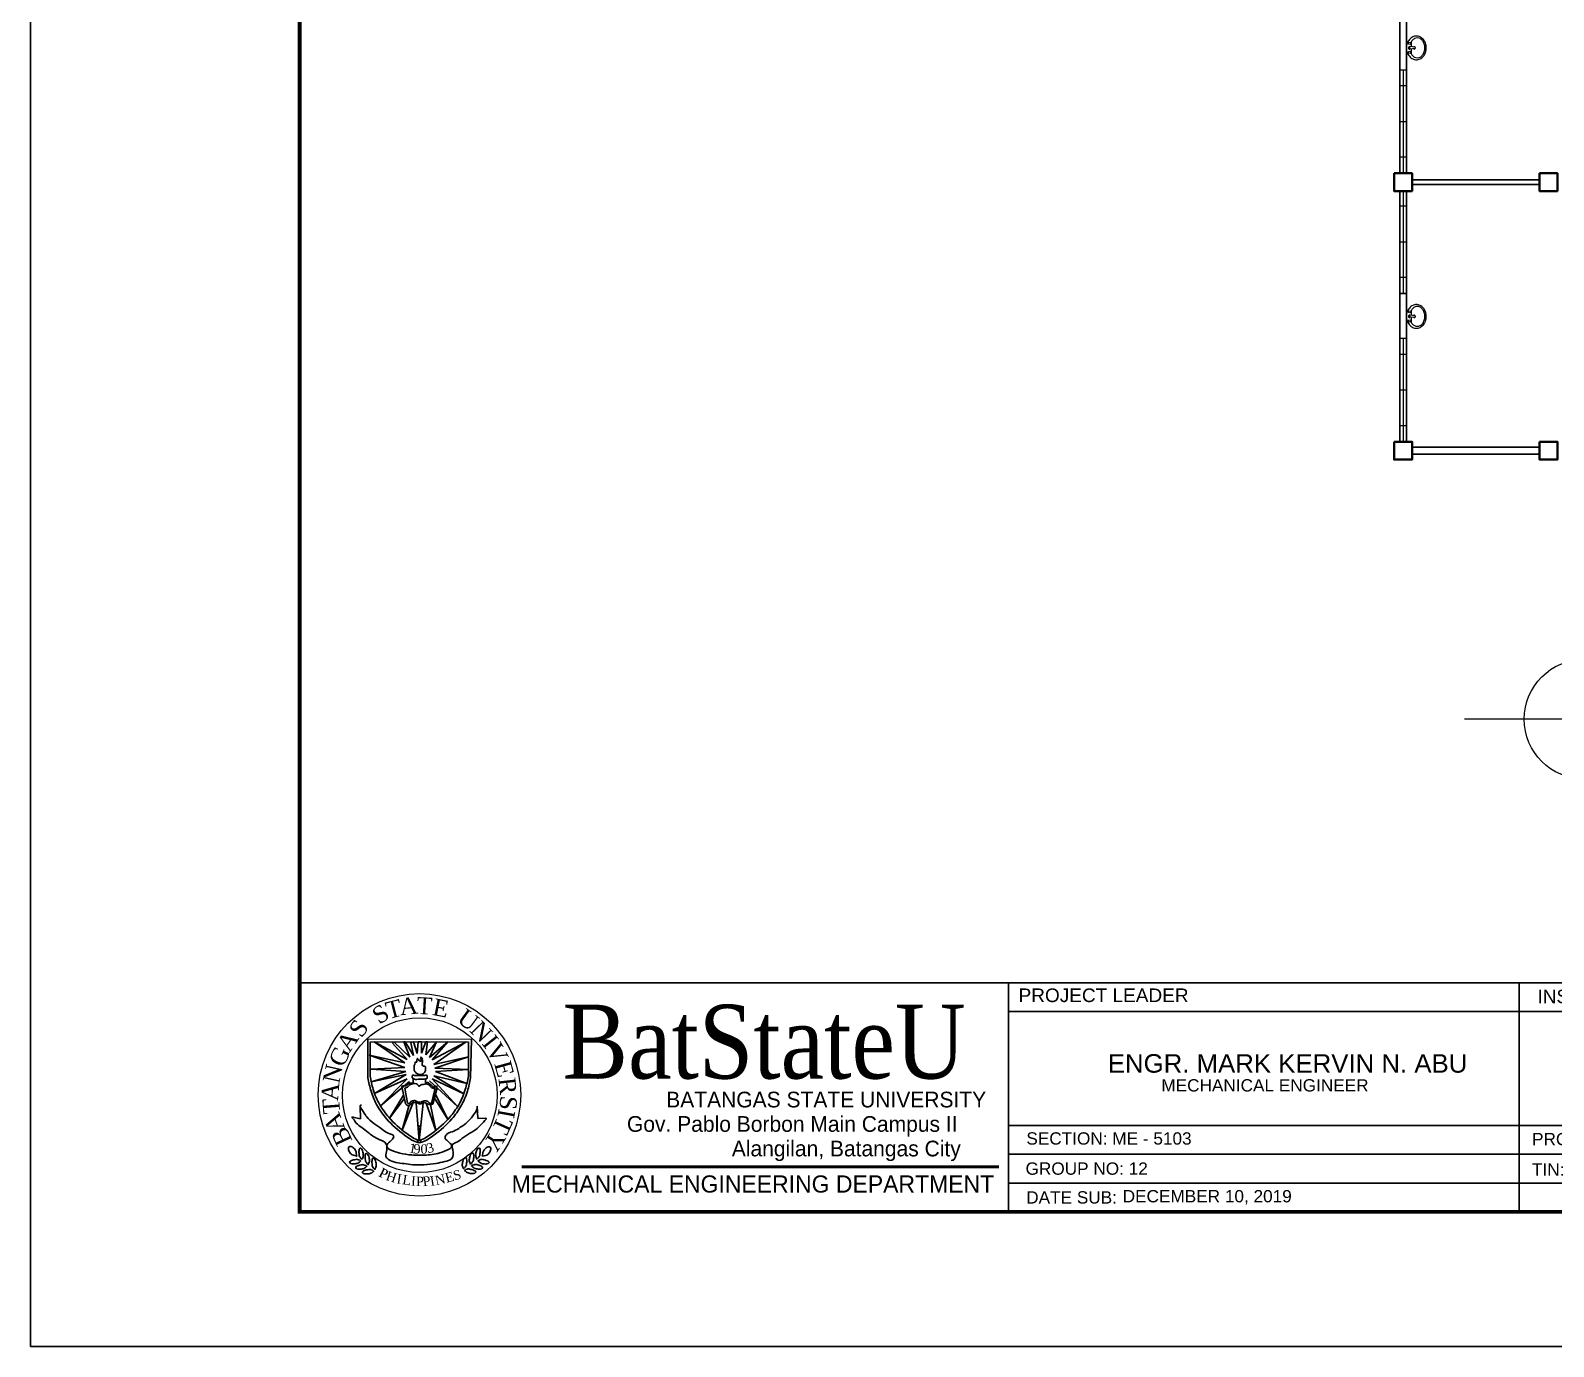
# Model space of a CAD drawing. Header units: millimetres. Extents: x 3 to 434, y 1 to 233.
# Drawn here: x 225.2 to 259.25, y 78.5 to 107.9 of the extents above; entities that cross this region are included whole.
import ezdxf
from ezdxf.enums import TextEntityAlignment as Align

# ---------------------------------------------------------------- set-up
doc = ezdxf.new("R2010")
doc.units = ezdxf.units.MM
doc.header["$MEASUREMENT"] = 0
for name, color, linetype in [('.1', 1, 'Continuous'), ('SHEET', 3, 'Continuous'), ('text', 7, 'Continuous')]:
    doc.layers.add(name, color=color, linetype=linetype)
for name, color, linetype, lineweight in [('stair', 134, 'Continuous', 0), ('texts', 2, 'Continuous', 18), ('WALL', 4, 'Continuous', 30)]:
    doc.layers.add(name, color=color, linetype=linetype, lineweight=lineweight)
doc.styles.add('arial', font='arial.ttf')
doc.styles.add('CGOTHIC', font='GOTHIC.TTF')
doc.styles.add('GARAMOND', font='GARA.TTF')
doc.styles.get("Standard").update_dxf_attribs({"font": 'arial.ttf'})

msp = doc.modelspace()

# ---------------------------------------------------------------- linework, layer by layer
at = {"layer": '.1', "color": 0}
for p, q in [((225.204, 148.891), (225.204, 78.495)), ((225.204, 78.495), (324.48, 78.495))]:
    msp.add_line(p, q, dxfattribs=at)
at = {"layer": '.1', "linetype": 'Continuous', "ltscale": 0.5}
msp.add_line((258.477, 86.624), (258.477, 81.504), dxfattribs=at)
at = {"color": 8, "lineweight": 25}
for p, q in [((255.811, 104.714), (255.811, 110.314)), ((255.961, 104.714), (255.961, 110.314)), ((256.086, 104.564), (258.936, 104.564)), ((255.811, 98.714), (255.811, 104.314)), ((255.961, 98.714), (255.961, 104.314)), ((256.086, 104.464), (258.936, 104.464)), ((256.086, 98.589), (258.936, 98.589)), ((256.086, 98.439), (258.936, 98.439))]:
    msp.add_line(p, q, dxfattribs=at)
at = {"color": 8, "lineweight": 9}
for p, q in [((256.159, 107.529), (256.037, 107.542)), ((256.159, 107.5), (256.037, 107.486)), ((255.811, 107.027), (255.961, 107.027)), ((255.811, 104.714), (255.811, 107.027)), ((255.886, 107.027), (255.886, 104.714)), ((255.811, 105.87), (255.811, 106.67)), ((255.811, 106.67), (255.961, 106.67)), ((255.961, 106.67), (255.961, 105.07)), ((255.811, 105.87), (255.961, 105.87)), ((255.961, 105.07), (255.811, 105.07)), ((255.811, 104.714), (255.961, 104.714)), ((255.811, 102.027), (255.811, 104.314)), ((255.886, 104.314), (255.886, 102.027)), ((255.811, 103.183), (255.811, 103.983)), ((255.811, 103.983), (255.961, 103.983)), ((255.961, 103.983), (255.961, 102.383)), ((255.811, 103.183), (255.961, 103.183)), ((255.961, 102.383), (255.811, 102.383)), ((255.811, 102.027), (255.961, 102.027)), ((256.159, 101.529), (256.037, 101.542)), ((256.159, 101.5), (256.037, 101.486)), ((255.811, 101.027), (255.961, 101.027)), ((255.811, 98.714), (255.811, 101.027)), ((255.886, 101.027), (255.886, 98.714)), ((255.811, 99.87), (255.811, 100.67)), ((255.811, 100.67), (255.961, 100.67)), ((255.961, 100.67), (255.961, 99.07)), ((255.811, 99.87), (255.961, 99.87)), ((255.961, 99.07), (255.811, 99.07)), ((255.811, 98.714), (255.961, 98.714))]:
    msp.add_line(p, q, dxfattribs=at)
at = {"color": 0, "linetype": 'ByBlock', "lineweight": 9}
msp.add_line((262.603, 92.513), (257.259, 92.513), dxfattribs=at)
for p, q in [((232.747, 84.501), (232.747, 85.368)), ((232.796, 84.536), (232.796, 85.305)), ((233.626, 84.908), (232.888, 85.305)), ((232.888, 85.305), (233.572, 84.832)), ((233.328, 85.305), (233.295, 85.271)), ((233.295, 85.271), (233.626, 84.908)), ((233.686, 84.962), (233.328, 85.305)), ((233.577, 85.305), (233.55, 85.305)), ((233.55, 85.305), (233.686, 84.962)), ((233.767, 85), (233.577, 85.305)), ((233.767, 85.305), (233.71, 85.287)), ((233.71, 85.287), (233.767, 85)), ((233.849, 85.043), (233.767, 85.305)), ((233.87, 85.305), (233.849, 85.043)), ((233.946, 85.305), (233.87, 85.305)), ((234.044, 85.305), (233.946, 85.049)), ((233.946, 85.049), (233.946, 85.305)), ((234.283, 85.305), (234.044, 85.011)), ((234.044, 85.011), (234.082, 85.305)), ((234.082, 85.305), (234.044, 85.305)), ((234.532, 85.305), (234.125, 84.957)), ((234.125, 84.957), (234.283, 85.305)), ((234.945, 85.305), (234.185, 84.902)), ((234.185, 84.902), (234.532, 85.305)), ((234.223, 84.799), (234.945, 85.305)), ((234.994, 84.529), (234.994, 85.305)), ((235.043, 84.501), (235.059, 85.364)), ((233.572, 84.832), (232.774, 85.006)), ((232.774, 85.006), (233.572, 84.729)), ((234.994, 84.968), (234.223, 84.799)), ((234.245, 84.718), (234.994, 84.968)), ((233.594, 84.642), (232.822, 84.408)), ((232.822, 84.408), (233.599, 84.577)), ((233.572, 84.729), (232.823, 84.696)), ((232.823, 84.696), (233.594, 84.642)), ((233.599, 84.577), (232.897, 84.146)), ((232.897, 84.146), (233.626, 84.479)), ((233.626, 84.479), (233.03, 83.87)), ((233.757, 84.487), (233.757, 84.386)), ((234.036, 84.475), (234.036, 84.374)), ((234.891, 84.14), (234.185, 84.479)), ((234.185, 84.479), (234.753, 83.858)), ((234.223, 84.545), (234.891, 84.14)), ((234.223, 84.545), (234.96, 84.376)), ((234.994, 84.686), (234.245, 84.718)), ((234.256, 84.642), (234.994, 84.686)), ((234.96, 84.376), (234.256, 84.642)), ((233.03, 83.87), (233.68, 84.414)), ((233.545, 84.111), (233.233, 83.595)), ((233.511, 84.272), (233.588, 83.917)), ((233.571, 84.265), (233.629, 83.934)), ((234.753, 83.858), (234.12, 84.431)), ((234.246, 84.236), (234.165, 83.929)), ((234.197, 83.911), (234.292, 84.275)), ((234.532, 83.568), (234.261, 84.132)), ((232.584, 83.585), (232.573, 83.86)), ((233.233, 83.595), (233.556, 84.029)), ((233.515, 83.332), (233.762, 83.948)), ((233.67, 83.894), (233.515, 83.332)), ((233.827, 83.932), (233.895, 83.094)), ((233.895, 83.094), (233.979, 83.937)), ((234.049, 83.932), (234.268, 83.326)), ((234.268, 83.326), (234.147, 83.899)), ((234.228, 84.062), (234.532, 83.568)), ((235.192, 83.863), (235.203, 83.592)), ((232.4, 83.623), (232.584, 83.585)), ((235.203, 83.592), (235.384, 83.598))]:
    msp.add_line(p, q)
at = {"color": 8, "lineweight": 9}
for points in [[(256.182, 107.249, 0.11576), (256.265, 107.268, 0.104047), (256.339, 107.327, 0.090875), (256.386, 107.411, 0.083344), (256.403, 107.514, 0.083344), (256.386, 107.618, 0.090875), (256.339, 107.701, 0.104047), (256.265, 107.76, 0.11576), (256.182, 107.779, 0.11576), (256.1, 107.76, 0.104047), (256.026, 107.701, 0.090875), (255.979, 107.618, 0.083344), (255.961, 107.514, 0.083344), (255.979, 107.411, 0.090875), (256.026, 107.327, 0.104047), (256.1, 107.268, 0.11576)], [(256.182, 101.249, 0.11576), (256.265, 101.268, 0.104047), (256.339, 101.327, 0.090875), (256.386, 101.411, 0.083344), (256.403, 101.514, 0.083344), (256.386, 101.618, 0.090875), (256.339, 101.701, 0.104047), (256.265, 101.76, 0.11576), (256.182, 101.779, 0.11576), (256.1, 101.76, 0.104047), (256.026, 101.701, 0.090875), (255.979, 101.618, 0.083344), (255.961, 101.514, 0.083344), (255.979, 101.411, 0.090875), (256.026, 101.327, 0.104047), (256.1, 101.268, 0.11576)]]:
    msp.add_lwpolyline(points, format="xyb", close=True, dxfattribs=at)
for points in [[(256.203, 107.292, 0.124838), (256.266, 107.307, 0.105788), (256.323, 107.357, 0.086697), (256.36, 107.427, 0.076776), (256.373, 107.514, 0.076776), (256.36, 107.602, 0.086697), (256.323, 107.671, 0.105788), (256.266, 107.721, 0.124838), (256.203, 107.737, 0.124838), (256.141, 107.721, 0.105788), (256.083, 107.671, 0.040067), (256.063, 107.641), (256.063, 107.538, 0.040067)], [(256.063, 107.49), (256.063, 107.387, 0.040067), (256.083, 107.357, 0.105788), (256.141, 107.307, 0.124838), (256.203, 107.292, 0.124838)], [(256.203, 101.292, 0.124838), (256.266, 101.307, 0.105788), (256.323, 101.357, 0.086697), (256.36, 101.427, 0.076776), (256.373, 101.514, 0.076776), (256.36, 101.602, 0.086697), (256.323, 101.671, 0.105788), (256.266, 101.721, 0.124838), (256.203, 101.737, 0.124838), (256.141, 101.721, 0.105788), (256.083, 101.671, 0.040067), (256.063, 101.641), (256.063, 101.538, 0.040067)], [(256.063, 101.49), (256.063, 101.387, 0.040067), (256.083, 101.357, 0.105788), (256.141, 101.307, 0.124838), (256.203, 101.292, 0.124838)]]:
    msp.add_lwpolyline(points, format="xyb", dxfattribs=at)
for points in [[(255.811, 107.027), (255.961, 107.027), (255.961, 104.714), (255.811, 104.714)], [(255.811, 104.314), (255.961, 104.314), (255.961, 102.027), (255.811, 102.027)], [(255.811, 101.027), (255.961, 101.027), (255.961, 98.714), (255.811, 98.714)]]:
    msp.add_lwpolyline(points, close=True, dxfattribs=at)
at = {"color": 8, "lineweight": 35}
for points in [[(255.686, 104.714), (256.086, 104.714), (256.086, 104.314), (255.686, 104.314)], [(258.936, 104.714), (259.336, 104.714), (259.336, 104.314), (258.936, 104.314)], [(255.686, 98.714), (256.086, 98.714), (256.086, 98.314), (255.686, 98.314)], [(258.936, 98.714), (259.336, 98.714), (259.336, 98.314), (258.936, 98.314)]]:
    msp.add_lwpolyline(points, close=True, dxfattribs=at)
at = {"color": 8, "lineweight": 9}
for centre, radius in [((256.034, 107.616), 0.0255), ((256.034, 107.412), 0.0255), ((256.028, 107.514), 0.0095), ((256.034, 101.616), 0.0255), ((256.028, 101.514), 0.0095), ((256.034, 101.412), 0.0255)]:
    msp.add_circle(centre, radius, dxfattribs=at)
at = {"color": 0, "linetype": 'ByBlock', "lineweight": 9}
msp.add_circle((259.931, 92.513), 1.336, dxfattribs=at)
at = {"color": 8, "lineweight": 9}
for centre, radius, start, end in [((256.034, 107.514), 0.028, 83.7545, 276.2455), ((256.136, 107.514), 0.025, 36.3068, 131.2022), ((256.136, 107.514), 0.025, 228.7978, 323.6932), ((256.065, 107.514), 0.0948, 351.2026, 8.7974), ((256.136, 107.514), 0.025, 341.3793, 18.6207), ((256.034, 101.514), 0.028, 83.7545, 276.2455), ((256.136, 101.514), 0.025, 36.3068, 131.2022), ((256.136, 101.514), 0.025, 228.7978, 323.6932), ((256.065, 101.514), 0.0948, 351.2026, 8.7974), ((256.136, 101.514), 0.025, 341.3793, 18.6207)]:
    msp.add_arc(centre, radius, start, end, dxfattribs=at)
at = {"start_tangent": (-1, 0)}
msp.add_spline([(233.888, 84.576), (233.82, 84.614), (233.784, 84.67), (233.784, 84.733), (233.784, 84.781), (233.798, 84.806), (233.813, 84.854), (233.834, 84.849), (233.841, 84.897), (233.856, 84.933), (233.875, 84.907), (233.912, 84.873), (233.941, 84.873), (233.939, 84.912), (233.926, 84.946), (233.928, 84.958), (233.963, 84.928), (233.963, 84.901), (233.969, 84.874), (233.969, 84.845), (233.958, 84.801), (233.984, 84.76), (234.017, 84.761), (234.037, 84.709), (234.031, 84.665), (234, 84.606), (233.97, 84.581), (233.933, 84.574), (233.887, 84.574), (233.889, 84.574)], degree=3, dxfattribs=at)
for points in [[(232.747, 84.501), (232.817, 84.201), (232.964, 83.865), (233.165, 83.583), (233.566, 83.219), (233.838, 83.062), (233.892, 83.046)], [(232.796, 84.536), (232.866, 84.236), (233.013, 83.899), (233.214, 83.617), (233.615, 83.254), (233.887, 83.097), (233.941, 83.08)], [(234.994, 84.536), (234.923, 84.236), (234.777, 83.899), (234.576, 83.617), (234.175, 83.254), (233.903, 83.097), (233.849, 83.08)], [(235.043, 84.501), (234.972, 84.201), (234.826, 83.865), (234.625, 83.583), (234.224, 83.219), (233.952, 83.062), (233.898, 83.046)], [(233.511, 84.272), (233.51, 84.311), (233.567, 84.319), (233.629, 84.343), (233.704, 84.381), (233.757, 84.386), (233.757, 84.41)], [(234.291, 84.271), (234.278, 84.314), (234.217, 84.299), (234.183, 84.317), (234.157, 84.349), (234.119, 84.372), (234.087, 84.395), (234.036, 84.395)], [(233.588, 83.917), (233.637, 83.882), (233.69, 83.894), (233.724, 83.931), (233.762, 83.948), (233.814, 83.948), (233.855, 83.94), (233.895, 83.919), (233.962, 83.934), (234.003, 83.945), (234.049, 83.932), (234.147, 83.899), (234.197, 83.911)], [(233.629, 83.934), (233.684, 83.934), (233.692, 83.958), (233.73, 83.978), (233.794, 83.992), (233.855, 83.963), (233.893, 83.958), (233.942, 83.96), (233.98, 83.978), (234.035, 83.984), (234.069, 83.981), (234.101, 83.958), (234.119, 83.943), (234.165, 83.929)], [(232.482, 82.754), (232.373, 82.793), (232.322, 82.871), (232.316, 82.947), (232.326, 82.96), (232.392, 82.954), (232.459, 82.893), (232.485, 82.835), (232.493, 82.78), (232.493, 82.752), (232.487, 82.752), (232.472, 82.767), (232.47, 82.767)], [(232.615, 82.679), (232.642, 82.751), (232.635, 82.841), (232.618, 82.892), (232.58, 82.927), (232.563, 82.923), (232.549, 82.875), (232.546, 82.83), (232.553, 82.779), (232.553, 82.758), (232.573, 82.724), (232.615, 82.682), (232.622, 82.682)], [(232.753, 82.56), (232.78, 82.633), (232.774, 82.722), (232.756, 82.774), (232.718, 82.808), (232.701, 82.805), (232.687, 82.757), (232.684, 82.712), (232.691, 82.66), (232.691, 82.64), (232.712, 82.605), (232.753, 82.564), (232.76, 82.564)], [(235.037, 82.571), (235.013, 82.644), (235.024, 82.733), (235.043, 82.784), (235.082, 82.817), (235.099, 82.813), (235.111, 82.764), (235.113, 82.719), (235.104, 82.668), (235.103, 82.647), (235.081, 82.614), (235.038, 82.574), (235.031, 82.574)], [(235.18, 82.683), (235.156, 82.757), (235.167, 82.846), (235.186, 82.897), (235.225, 82.929), (235.242, 82.925), (235.254, 82.877), (235.256, 82.832), (235.247, 82.78), (235.246, 82.76), (235.224, 82.726), (235.181, 82.687), (235.174, 82.687)], [(235.316, 82.752), (235.427, 82.787), (235.481, 82.863), (235.49, 82.939), (235.481, 82.952), (235.414, 82.948), (235.345, 82.891), (235.317, 82.834), (235.306, 82.779), (235.305, 82.751), (235.312, 82.751), (235.327, 82.765), (235.328, 82.765)], [(232.587, 82.643), (232.526, 82.596), (232.438, 82.577), (232.384, 82.579), (232.34, 82.606), (232.338, 82.624), (232.381, 82.65), (232.423, 82.666), (232.474, 82.674), (232.494, 82.68), (232.533, 82.67), (232.584, 82.642), (232.586, 82.635)], [(232.726, 82.524), (232.664, 82.477), (232.576, 82.459), (232.522, 82.461), (232.478, 82.488), (232.477, 82.505), (232.519, 82.532), (232.561, 82.548), (232.612, 82.556), (232.632, 82.561), (232.671, 82.551), (232.722, 82.523), (232.724, 82.516)], [(232.877, 82.417), (232.815, 82.37), (232.727, 82.352), (232.673, 82.354), (232.629, 82.38), (232.628, 82.398), (232.67, 82.425), (232.712, 82.44), (232.764, 82.448), (232.783, 82.454), (232.822, 82.444), (232.873, 82.416), (232.875, 82.409)], [(232.904, 82.453), (232.932, 82.525), (232.925, 82.615), (232.907, 82.667), (232.87, 82.701), (232.852, 82.698), (232.839, 82.649), (232.835, 82.605), (232.842, 82.553), (232.842, 82.532), (232.863, 82.498), (232.904, 82.457), (232.911, 82.457)], [(234.882, 82.47), (234.857, 82.543), (234.868, 82.632), (234.887, 82.683), (234.927, 82.716), (234.944, 82.712), (234.955, 82.663), (234.957, 82.618), (234.948, 82.567), (234.947, 82.546), (234.925, 82.513), (234.882, 82.473), (234.875, 82.474)], [(234.908, 82.432), (234.967, 82.383), (235.054, 82.361), (235.109, 82.361), (235.153, 82.386), (235.156, 82.403), (235.114, 82.431), (235.073, 82.449), (235.022, 82.459), (235.002, 82.466), (234.963, 82.457), (234.911, 82.431), (234.909, 82.425)], [(235.063, 82.533), (235.123, 82.484), (235.21, 82.462), (235.264, 82.461), (235.309, 82.486), (235.311, 82.504), (235.27, 82.532), (235.229, 82.55), (235.178, 82.56), (235.158, 82.566), (235.119, 82.558), (235.066, 82.532), (235.064, 82.526)], [(235.206, 82.646), (235.266, 82.597), (235.353, 82.574), (235.407, 82.574), (235.452, 82.599), (235.454, 82.616), (235.413, 82.645), (235.372, 82.663), (235.321, 82.673), (235.301, 82.679), (235.262, 82.671), (235.209, 82.645), (235.207, 82.638)]]:
    msp.add_spline(points, degree=3)
for points, end_tangent in [([(233.743, 84.557), (233.831, 84.552), (233.922, 84.548), (233.983, 84.55), (234.037, 84.556), (234.067, 84.553), (234.069, 84.524), (234.069, 84.5), (234.058, 84.479), (234.032, 84.475), (233.982, 84.47), (233.894, 84.47), (233.79, 84.468), (233.763, 84.483), (233.733, 84.503), (233.742, 84.558), (233.742, 84.564)], (-1, 0)), ([(233.571, 84.265), (233.646, 84.305), (233.698, 84.352), (233.75, 84.366), (233.803, 84.372), (233.855, 84.352), (233.875, 84.326), (233.895, 84.311), (233.924, 84.337), (233.991, 84.352), (234.055, 84.363), (234.125, 84.332), (234.171, 84.285), (234.229, 84.265), (234.246, 84.274), (234.246, 84.236)], (0, -1))]:
    msp.add_spline(points, degree=3, dxfattribs=dict(end_tangent=end_tangent))
for points, knots in [([(232.59, 83.889), (232.539, 83.889), (232.662, 83.726), (232.719, 83.613), (232.875, 83.474), (233.05, 83.372), (233.164, 83.257), (233.347, 83.227), (233.304, 83.135), (233.256, 83.085), (233.193, 83.046), (233.144, 82.948), (233.298, 82.86), (233.475, 82.809), (233.693, 82.772), (233.873, 82.774), (234.084, 82.77), (234.318, 82.798), (234.513, 82.878), (234.62, 82.941), (234.62, 83.009), (234.563, 83.051), (234.526, 83.101), (234.46, 83.136), (234.48, 83.204), (234.541, 83.277), (234.678, 83.299), (234.822, 83.401), (234.958, 83.494), (235.06, 83.597), (235.123, 83.691), (235.179, 83.761), (235.192, 83.85), (235.192, 83.863)], [0, 0, 0, 0, 0.050157, 0.09733, 0.169415, 0.238469, 0.297382, 0.34519, 0.361609, 0.384753, 0.415402, 0.43521, 0.480082, 0.549086, 0.637593, 0.692397, 0.728181, 0.847546, 0.920378, 0.94488, 0.959291, 0.979722, 1.010309, 1.023969, 1.046254, 1.066064, 1.119081, 1.173808, 1.241086, 1.282544, 1.318293, 1.350594, 1.379885, 1.379885, 1.379885, 1.379885]), ([(232.573, 83.883), (232.578, 83.888), (232.586, 83.892), (232.599, 83.892), (232.601, 83.892)], [3.04846765, 3.04846765, 3.04846765, 3.04846765, 3.05886904, 3.06079098, 3.06079098, 3.06079098, 3.06079098]), ([(235.384, 83.598), (235.388, 83.598), (235.412, 83.593), (235.274, 83.464), (235.19, 83.353), (235.018, 83.258), (234.859, 83.151), (234.742, 83.057), (234.617, 83.016), (234.643, 82.886), (234.674, 82.782), (234.6, 82.655), (234.448, 82.626), (234.251, 82.575), (234.008, 82.556), (233.77, 82.55), (233.559, 82.583), (233.373, 82.602), (233.238, 82.651), (233.165, 82.706), (233.139, 82.755), (233.16, 82.844), (233.179, 82.931), (233.149, 83.083), (232.934, 83.127), (232.77, 83.266), (232.617, 83.384), (232.486, 83.473), (232.442, 83.561), (232.371, 83.628), (232.398, 83.624), (232.428, 83.617)], [1.525096, 1.525096, 1.525096, 1.525096, 1.532073, 1.584612, 1.633558, 1.698069, 1.768711, 1.823631, 1.856154, 1.874433, 1.942755, 1.959564, 2.013837, 2.081716, 2.168665, 2.253261, 2.318126, 2.380396, 2.439479, 2.4572, 2.470092, 2.492272, 2.543518, 2.560297, 2.639259, 2.721631, 2.780104, 2.832648, 2.871086, 2.885372, 2.911145, 2.911145, 2.911145, 2.911145]), ([(233.868, 83.426), (233.88, 83.424), (233.901, 83.421), (233.916, 83.422), (233.928, 83.426)], [0, 0, 0, 0, 0.01145534, 0.02007474, 0.02007474, 0.02007474, 0.02007474]), ([(233.868, 83.406), (233.88, 83.404), (233.901, 83.4), (233.916, 83.402), (233.928, 83.405)], [0, 0, 0, 0, 0.01145534, 0.02007474, 0.02007474, 0.02007474, 0.02007474]), ([(233.874, 83.357), (233.884, 83.358), (233.901, 83.361), (233.914, 83.36), (233.921, 83.358)], [0.00178548, 0.00178548, 0.00178548, 0.00178548, 0.01145534, 0.01823656, 0.01823656, 0.01823656, 0.01823656]), ([(233.875, 83.336), (233.885, 83.338), (233.9, 83.34), (233.913, 83.339), (233.919, 83.338)], [0.00231179, 0.00231179, 0.00231179, 0.00231179, 0.01145534, 0.0176246, 0.0176246, 0.0176246, 0.0176246])]:
    msp.add_open_spline(points, degree=3, knots=knots)
at = {"layer": 'SHEET', "color": 1}
for p, q in [((231.221, 86.624), (321.472, 86.624)), ((247.067, 86.625), (247.067, 81.504)), ((247.067, 86.624), (247.067, 81.504)), ((258.477, 86.625), (258.477, 81.504)), ((258.477, 86.624), (258.477, 81.504)), ((247.067, 85.984), (303.638, 85.984)), ((247.067, 83.434), (270.767, 83.434)), ((247.067, 82.79), (282.543, 82.79)), ((247.067, 82.147), (257.401, 82.147)), ((247.067, 82.147), (270.767, 82.147)), ((258.477, 82.147), (268.811, 82.147))]:
    msp.add_line(p, q, dxfattribs=at)
at = {"layer": 'stair'}
for p, q in [((232.747, 85.368), (235.059, 85.364)), ((232.796, 85.305), (234.994, 85.305))]:
    msp.add_line(p, q, dxfattribs=at)
msp.add_circle((233.899, 84.118), 2.263, dxfattribs=at)
at = {"layer": 'stair', "lineweight": 20}
for centre, radius in [((233.899, 84.118), 2.263), ((233.907, 84.112), 1.728)]:
    msp.add_circle(centre, radius, dxfattribs=at)
at = {"layer": 'texts', "color": 85, "linetype": 'Continuous', "lineweight": 50}
msp.add_line((236.185, 82.512), (246.846, 82.512), dxfattribs=at)
at = {"layer": 'WALL', "color": 1, "linetype": 'Continuous', "const_width": 0.0853}
msp.add_lwpolyline([(231.221, 81.504), (321.472, 81.504), (321.472, 145.883), (231.221, 145.883)], close=True, dxfattribs=at)

# ---------------------------------------------------------------- texts
at = {"attachment_point": 1}
for s, insert, char_height, width, rotation in [('{\\fTimes New Roman|b0|i0|c0|p18;\\C1;S}', (232.794, 85.998), 0.37713, 29.67394, 33.2318), ('{\\fTimes New Roman|b0|i0|c0|p18;\\C1;T}', (233.11, 86.175), 0.37713, 29.67394, 14.448), ('{\\fTimes New Roman|b0|i0|c0|p18;\\C1;A}', (233.433, 86.272), 0.37713, 29.67394, 5.7185), ('{\\fTimes New Roman|b0|i0|c0|p18;\\C1;T}', (233.849, 86.306), 0.37713, 0.3193, 356.815), ('{\\fTimes New Roman|b0|i0|c0|p18;\\C1;E}', (234.245, 86.278), 0.37713, 29.67394, 348.6904), ('{\\fTimes New Roman|b0|i0|c0|p18;\\C1;S}', (232.295, 85.583), 0.37713, 29.67394, 56.1104), ('{\\fTimes New Roman|b0|i0|c0|p18;\\C1;U}', (234.937, 86.069), 0.37713, 29.67394, 323.5013), ('{\\fTimes New Roman|b0|i0|c0|p18;\\C1;N}', (235.274, 85.812), 0.37713, 29.67394, 314.1356), ('{\\fTimes New Roman|b0|i0|c0|p18;\\C1;I}', (235.574, 85.498), 0.37713, 29.67394, 308.6454), ('{\\fTimes New Roman|b0|i0|c0|p18;\\C1;G}', (231.855, 84.869), 0.37713, 29.67394, 65.9347), ('{\\fTimes New Roman|b0|i0|c0|p18;\\C1;A}', (232.02, 85.256), 0.37713, 29.67394, 56.1104), ('{\\fTimes New Roman|b0|i0|c0|p18;\\C1;V}', (235.706, 85.329), 0.37713, 29.67394, 298.2002), ('{\\fTimes New Roman|b0|i0|c0|p18;\\C1;N}', (231.732, 84.431), 0.37713, 29.67394, 77.5616), ('{\\fTimes New Roman|b0|i0|c0|p18;\\C1;E}', (235.93, 84.917), 0.37713, 29.67394, 285.4787), ('{\\fTimes New Roman|b0|i0|c0|p18;\\C1;R}', (236.038, 84.525), 0.37713, 29.67394, 276.1995), ('{\\fTimes New Roman|b0|i0|c0|p18;\\C1;A}', (231.701, 83.997), 0.37713, 29.67394, 85.537), ('{\\fTimes New Roman|b0|i0|c0|p18;\\C1;T}', (231.752, 83.676), 0.37713, 29.67394, 94.2665), ('{\\fTimes New Roman|b0|i0|c0|p18;\\C1;A}', (231.886, 83.243), 0.37713, 29.67394, 110.3667), ('{\\fTimes New Roman|b0|i0|c0|p18;\\C1;I}', (236.044, 83.758), 0.37713, 29.67394, 259.8108), ('{\\fTimes New Roman|b0|i0|c0|p18;\\C1;S}', (236.086, 84.083), 0.37713, 29.67394, 266.0586), ('{\\fTimes New Roman|b0|i0|c0|p18;\\C1;T}', (235.997, 83.513), 0.37713, 29.67394, 245.978), ('{\\fTimes New Roman|b0|i0|c0|p18;\\C1;B}', (232.067, 82.937), 0.37713, 29.67394, 115.1841), ('{\\fTimes New Roman|b0|i0|c0|p18;\\C1;Y}', (235.846, 83.162), 0.37713, 29.67394, 237.494), ('{\\fTimes New Roman|b0|i0|c0|p18;\\C1;1}', (233.684, 83.042), 0.21119, 29.67394, 350.6967), ('{\\fTimes New Roman|b0|i0|c0|p18;\\C1;9}', (233.766, 83.02), 0.21119, 29.67394, 359.8965), ('{\\fTimes New Roman|b0|i0|c0|p18;\\C1;0}', (233.923, 83.016), 0.21119, 29.67394, 359.8965), ('{\\fTimes New Roman|b0|i0|c0|p18;\\C1;3}', (234.037, 83.018), 0.21119, 29.67394, 14.5727), ('{\\fTimes New Roman|b0|i0|c0|p18;\\C1;P}', (233.063, 82.498), 0.21119, 29.67394, 333.245), ('{\\fTimes New Roman|b0|i0|c0|p18;\\C1;P}', (233.069, 82.498), 0.21119, 29.67394, 333.245), ('{\\fTimes New Roman|b0|i0|c0|p18;\\C1;H}', (233.195, 82.423), 0.21119, 29.67394, 342.3689), ('{\\fTimes New Roman|b0|i0|c0|p18;\\C1;E}', (234.449, 82.358), 0.21119, 29.67394, 14.5727), ('{\\fTimes New Roman|b0|i0|c0|p18;\\C1;S}', (234.628, 82.41), 0.21119, 29.67394, 14.5727), ('{\\fTimes New Roman|b0|i0|c0|p18;\\C1;I}', (233.41, 82.354), 0.21119, 29.67394, 350.7446), ('{\\fTimes New Roman|b0|i0|c0|p18;\\C1;L}', (233.54, 82.334), 0.21119, 29.67394, 350.6967), ('{\\fTimes New Roman|b0|i0|c0|p18;\\C1;I}', (233.716, 82.301), 0.21119, 29.67394, 357.8325), ('{\\fTimes New Roman|b0|i0|c0|p18;\\C1;P}', (233.822, 82.291), 0.21119, 29.67394, 359.8965), ('{\\fTimes New Roman|b0|i0|c0|p18;\\C1;P}', (233.956, 82.285), 0.21119, 29.67394, 7.5162), ('{\\fTimes New Roman|b0|i0|c0|p18;\\C1;I}', (234.117, 82.292), 0.21119, 29.67394, 9.0391), ('{\\fTimes New Roman|b0|i0|c0|p18;\\C1;N}', (234.226, 82.302), 0.21119, 29.67394, 12.9245)]:
    msp.add_mtext(s, dxfattribs=dict(at, insert=insert, char_height=char_height, width=width, rotation=rotation))
at = {"layer": 'text', "style": 'arial'}
for s, height, p in [('PROJECT LEADER', 0.30409, (247.291, 86.192)), ('INSTRUCTOR', 0.304, (258.889, 86.165)), ('ENGR. MARK KERVIN N. ABU', 0.41257, (249.285, 84.615)), ('MECHANICAL ENGINEER', 0.27505, (250.482, 84.194)), ('SECTION: ME - 5103', 0.27505, (247.465, 83.007)), ('PRC Reg No.', 0.27505, (258.768, 82.993)), ('GROUP NO: 12', 0.27505, (247.447, 82.334)), ('TIN:', 0.275, (258.768, 82.311)), ('DATE SUB:', 0.275, (247.462, 81.69)), ('DECEMBER 10, 2019', 0.27505, (249.618, 81.717))]:
    msp.add_text(s, height=height, dxfattribs=at).set_placement(p)
at = {"layer": 'text', "width": 1}
for s, height, style, p in [('BatStateU', 1.6503, 'GARAMOND', (241.605, 84.484)), ('BATANGAS STATE UNIVERSITY', 0.35128, 'CGOTHIC', (242.991, 83.838)), ('Gov. Pablo Borbon Main Campus II', 0.35128, 'CGOTHIC', (242.232, 83.293)), ('Alangilan, Batangas City', 0.35128, 'CGOTHIC', (243.44, 82.744))]:
    msp.add_text(s, height=height, dxfattribs=dict(at, style=style)).set_placement(p, align=Align.CENTER)
at = {"layer": 'WALL', "color": 250, "linetype": 'Continuous', "lineweight": 0, "insert": (235.96, 82.319), "char_height": 0.38403, "width": 12.18966, "attachment_point": 1}
msp.add_mtext('{\\fCentury Gothic|b0|i0|c0|p34;\\C7;MECHANICAL ENGINEERING DEPARTMENT}', dxfattribs=at)

doc.saveas('drawing.dxf')
